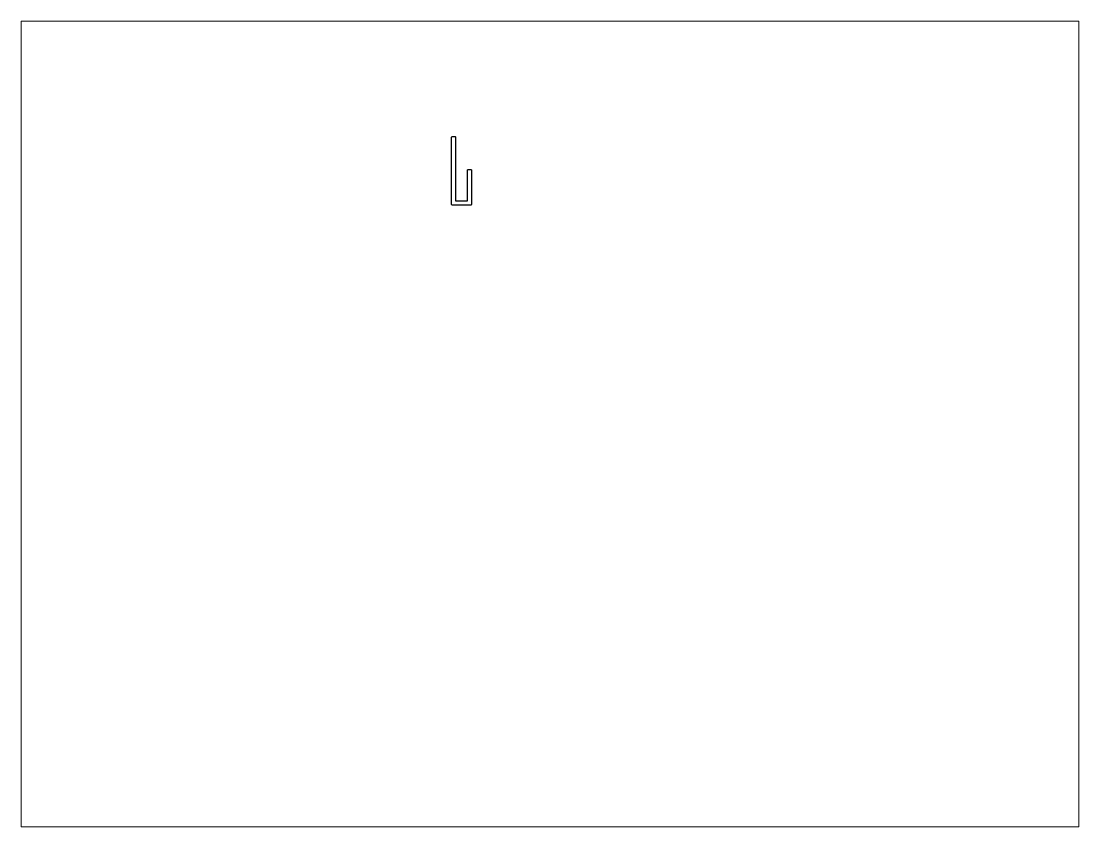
# Paper-space layout 'Layout1' of a CAD drawing. Extents: x 27 to 240, y 20 to 183.
# The model-space entities are those that its viewports show. They can reach past a viewport. Long polylines and large blocks are cut down to what shows.
import ezdxf

# ---------------------------------------------------------------- set-up
doc = ezdxf.new("R2010")
doc.units = 0
doc.header["$LTSCALE"] = 15
doc.layers.get('0').update_dxf_attribs({"linetype": 'CONTINUOUS'})
doc.layers.add('KALIN_CIZGI', color=7, linetype='CONTINUOUS')

msp = doc.modelspace()

# ---------------------------------------------------------------- linework, layer by layer
at = {"layer": 'KALIN_CIZGI', "ltscale": 0.2}
msp.add_lwpolyline([(154.9, 210.15, -0.414214), (154.6, 210.45), (154.6, 234.85, -0.414214), (154.9, 235.15), (155.8, 235.15, -0.414214), (156.1, 234.85), (156.1, 211.65), (160.4, 211.65), (160.4, 222.85, -0.414214), (160.7, 223.15), (161.6, 223.15, -0.414214), (161.9, 222.85), (161.9, 210.45, -0.414214), (161.6, 210.15)], format="xyb", close=True, dxfattribs=at)

psp = doc.layouts.get("Layout1")

# ---------------------------------------------------------------- viewports
at = {"layer": '0', "color": 0, "linetype": 'BYBLOCK', "ltscale": 0.05}
psp.add_viewport(center=(133.35, 101.6), size=(213.36, 162.56), view_center_point=(190.51, 130.3), view_height=293.8955, dxfattribs=at)

doc.saveas('drawing.dxf')
